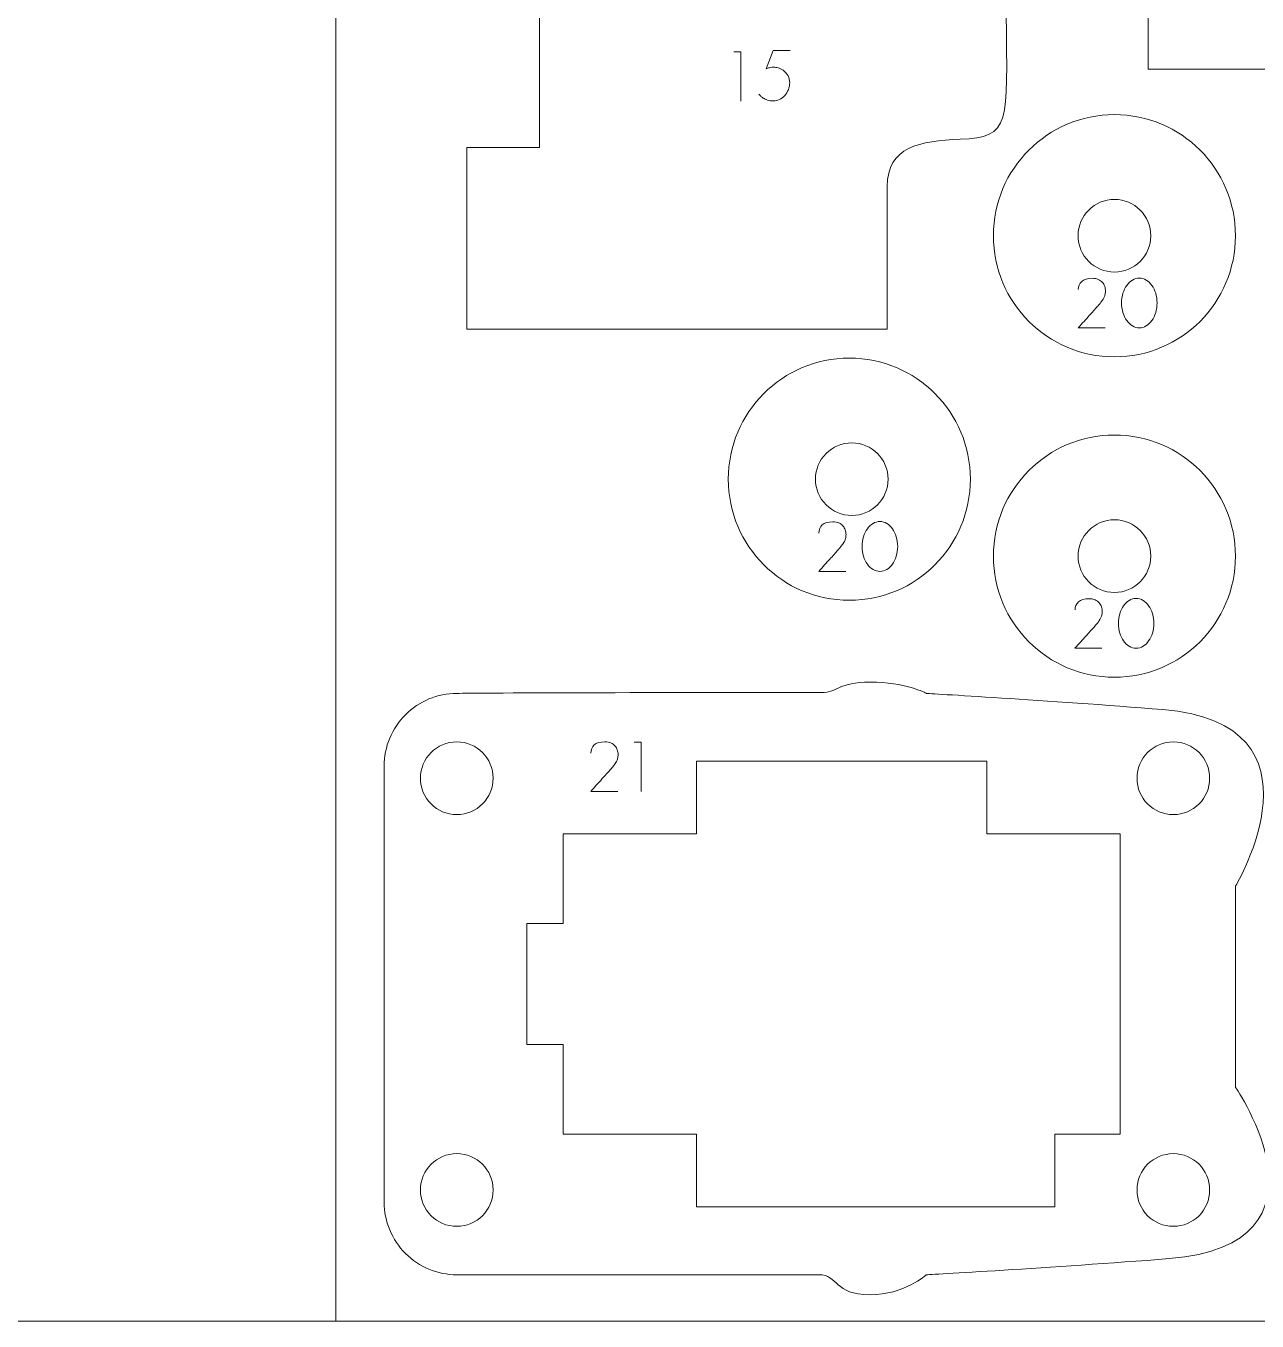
# Model space of a CAD drawing. Header units: millimetres. Extents: x 1 to 3601, y 1 to 1248.
# Drawn here: x 1187.9 to 1238.8, y 1.5 to 55 of the extents above; entities that cross this region are included whole.
import ezdxf

# ---------------------------------------------------------------- set-up
doc = ezdxf.new("R2010")
doc.units = ezdxf.units.MM
doc.layers.get('0').update_dxf_attribs({"lineweight": 5})
for name, color, linetype, lineweight in [('MARCATGE', 1, 'Continuous', 5), ('NO IMPRES', 5, 'Continuous', 5), ('TALL 1', 4, 'Continuous', 5)]:
    doc.layers.add(name, color=color, linetype=linetype, lineweight=lineweight)

msp = doc.modelspace()

# ---------------------------------------------------------------- linework, layer by layer
for points, knots in [([(1280.65, 85.376), (1280.65, 85.376), (1280.624, 85.38), (1280.624, 85.38), (1280.624, 85.38), (1280.624, 85.38), (1280.624, 101.867), (1280.624, 101.867), (1280.624, 101.867), (1280.624, 101.867), (1280.598, 101.867), (1280.598, 101.867), (1280.598, 101.867), (1280.598, 101.867), (1279.298, 101.867), (1279.298, 101.867), (1279.298, 101.867), (1279.298, 101.867), (1279.298, 104.867), (1279.298, 104.867), (1279.298, 104.867), (1279.298, 104.867), (1266.298, 104.867), (1266.298, 104.867), (1266.298, 104.867), (1266.298, 104.867), (1266.298, 101.867), (1266.298, 101.867), (1266.298, 101.867), (1266.298, 101.867), (1247.298, 101.867), (1247.298, 101.867), (1247.298, 101.867), (1247.298, 101.867), (1247.298, 104.867), (1247.298, 104.867), (1247.298, 104.867), (1247.298, 104.867), (1242.298, 104.867), (1242.298, 104.867), (1242.298, 104.867), (1242.298, 104.867), (1242.298, 101.867), (1242.298, 101.867), (1242.298, 101.867), (1242.298, 101.867), (1239.298, 101.867), (1239.298, 101.867), (1239.298, 101.867), (1239.298, 101.867), (1239.298, 104.867), (1239.298, 104.867), (1239.298, 104.867), (1239.298, 104.867), (1234.298, 104.867), (1234.298, 104.867), (1234.298, 104.867), (1234.298, 104.867), (1234.298, 101.867), (1234.298, 101.867), (1234.298, 101.867), (1234.298, 101.867), (1232.998, 101.867), (1232.998, 101.867), (1232.998, 101.867), (1232.998, 101.867), (1232.998, 78.367), (1232.998, 78.367), (1232.998, 78.367), (1232.998, 78.367), (1242.899, 78.367), (1242.899, 78.367), (1242.899, 78.367), (1242.899, 78.367), (1242.899, 75.367), (1242.899, 75.367), (1242.899, 75.367), (1242.899, 75.367), (1232.998, 75.367), (1232.998, 75.367), (1232.998, 75.367), (1232.998, 75.367), (1232.998, 56.167), (1232.998, 56.167), (1232.998, 56.167), (1232.998, 56.167), (1234.298, 56.167), (1234.298, 56.167), (1234.298, 56.167), (1234.298, 56.167), (1234.298, 53.167), (1234.298, 53.167), (1234.298, 53.167), (1234.298, 53.167), (1249.298, 53.167), (1249.298, 53.167), (1249.298, 53.167), (1249.298, 53.167), (1249.298, 56.167), (1249.298, 56.167), (1249.298, 56.167), (1249.298, 56.167), (1269.298, 56.167), (1269.298, 56.167), (1269.298, 56.167), (1269.298, 56.167), (1269.298, 53.167), (1269.298, 53.167), (1269.298, 53.167), (1269.298, 53.167), (1279.298, 53.167), (1279.298, 53.167), (1279.298, 53.167), (1279.298, 53.167), (1279.298, 56.167), (1279.298, 56.167), (1279.298, 56.167), (1279.298, 56.167), (1280.598, 56.167), (1280.598, 56.167), (1280.598, 56.167), (1280.598, 56.167), (1280.598, 75.367), (1280.598, 75.367), (1280.598, 75.367), (1280.598, 75.367), (1278.129, 75.367), (1278.129, 75.367), (1278.129, 75.367), (1278.129, 75.367), (1278.129, 78.367), (1278.129, 78.367), (1278.129, 78.367), (1278.129, 78.367), (1280.624, 78.367), (1280.624, 78.367), (1280.624, 78.367), (1280.624, 78.367), (1280.624, 82.08), (1280.624, 82.08), (1280.624, 82.08), (1280.624, 82.08), (1280.65, 82.076), (1280.65, 82.076), (1280.65, 82.076), (1280.65, 82.076), (1283.95, 82.076), (1283.95, 82.076), (1283.95, 82.076), (1283.95, 82.076), (1283.95, 85.376), (1283.95, 85.376), (1283.95, 85.376), (1283.95, 85.376), (1280.65, 85.376), (1280.65, 85.376)], [0, 0, 0, 0, 0.025, 0.025, 0.025, 0.025, 0.05, 0.05, 0.05, 0.05, 0.075, 0.075, 0.075, 0.075, 0.1, 0.1, 0.1, 0.1, 0.125, 0.125, 0.125, 0.125, 0.15, 0.15, 0.15, 0.15, 0.175, 0.175, 0.175, 0.175, 0.2, 0.2, 0.2, 0.2, 0.225, 0.225, 0.225, 0.225, 0.25, 0.25, 0.25, 0.25, 0.275, 0.275, 0.275, 0.275, 0.3, 0.3, 0.3, 0.3, 0.325, 0.325, 0.325, 0.325, 0.35, 0.35, 0.35, 0.35, 0.375, 0.375, 0.375, 0.375, 0.4, 0.4, 0.4, 0.4, 0.425, 0.425, 0.425, 0.425, 0.45, 0.45, 0.45, 0.45, 0.475, 0.475, 0.475, 0.475, 0.5, 0.5, 0.5, 0.5, 0.525, 0.525, 0.525, 0.525, 0.55, 0.55, 0.55, 0.55, 0.575, 0.575, 0.575, 0.575, 0.6, 0.6, 0.6, 0.6, 0.625, 0.625, 0.625, 0.625, 0.65, 0.65, 0.65, 0.65, 0.675, 0.675, 0.675, 0.675, 0.7, 0.7, 0.7, 0.7, 0.725, 0.725, 0.725, 0.725, 0.75, 0.75, 0.75, 0.75, 0.775, 0.775, 0.775, 0.775, 0.8, 0.8, 0.8, 0.8, 0.825, 0.825, 0.825, 0.825, 0.85, 0.85, 0.85, 0.85, 0.875, 0.875, 0.875, 0.875, 0.9, 0.9, 0.9, 0.9, 0.925, 0.925, 0.925, 0.925, 0.95, 0.95, 0.95, 0.95, 1, 1, 1, 1]), ([(1231.457, 60.81), (1231.457, 60.81), (1231.413, 60.81), (1231.413, 60.81), (1231.413, 60.81), (1231.413, 60.81), (1228.413, 60.81), (1228.413, 60.81), (1228.413, 60.81), (1228.413, 60.81), (1228.457, 60.81), (1228.457, 60.81), (1228.457, 60.81), (1228.457, 60.81), (1228.457, 66.94), (1228.457, 66.94), (1228.457, 66.94), (1228.457, 66.94), (1224.457, 66.94), (1224.457, 66.94), (1224.457, 66.94), (1224.457, 66.94), (1224.457, 65.69), (1224.457, 65.69), (1224.457, 65.69), (1224.457, 65.69), (1221.957, 65.69), (1221.957, 65.69), (1221.957, 65.69), (1221.957, 65.69), (1221.957, 66.94), (1221.957, 66.94), (1221.957, 66.94), (1221.957, 66.94), (1219.457, 66.94), (1219.457, 66.94), (1219.457, 66.94), (1219.457, 66.94), (1219.457, 69.94), (1219.457, 69.94), (1219.457, 69.94), (1219.457, 69.94), (1221.957, 69.94), (1221.957, 69.94), (1221.957, 69.94), (1221.957, 69.94), (1221.957, 71.19), (1221.957, 71.19), (1221.957, 71.19), (1221.957, 71.19), (1224.457, 71.19), (1224.457, 71.19), (1224.457, 71.19), (1224.457, 71.19), (1224.457, 69.94), (1224.457, 69.94), (1224.457, 69.94), (1224.457, 69.94), (1228.457, 69.94), (1228.457, 69.94), (1228.457, 69.94), (1228.457, 69.94), (1228.457, 94.437), (1228.457, 94.437), (1228.457, 94.437), (1228.457, 94.437), (1231.457, 94.437), (1231.457, 94.437), (1231.457, 94.437), (1231.457, 94.437), (1231.457, 102.437), (1231.457, 102.437), (1231.457, 102.437), (1231.457, 102.437), (1206.157, 102.437), (1206.157, 102.437), (1206.157, 102.437), (1206.157, 102.437), (1206.157, 97.437), (1206.157, 97.437), (1206.157, 97.437), (1206.157, 97.437), (1209.157, 97.437), (1209.157, 97.437), (1209.157, 97.437), (1209.157, 97.437), (1209.157, 81.937), (1209.157, 81.937), (1209.157, 81.937), (1209.157, 81.937), (1213.157, 81.937), (1213.157, 81.937), (1213.157, 81.937), (1213.157, 81.937), (1213.157, 83.187), (1213.157, 83.187), (1213.157, 83.187), (1213.157, 83.187), (1215.657, 83.187), (1215.657, 83.187), (1215.657, 83.187), (1215.657, 83.187), (1215.657, 81.937), (1215.657, 81.937), (1215.657, 81.937), (1215.657, 81.937), (1218.157, 81.937), (1218.157, 81.937), (1218.157, 81.937), (1218.157, 81.937), (1218.157, 78.937), (1218.157, 78.937), (1218.157, 78.937), (1218.157, 78.937), (1215.657, 78.937), (1215.657, 78.937), (1215.657, 78.937), (1215.657, 78.937), (1215.657, 77.687), (1215.657, 77.687), (1215.657, 77.687), (1215.657, 77.687), (1213.157, 77.687), (1213.157, 77.687), (1213.157, 77.687), (1213.157, 77.687), (1213.157, 78.937), (1213.157, 78.937), (1213.157, 78.937), (1213.157, 78.937), (1209.157, 78.937), (1209.157, 78.937), (1209.157, 78.937), (1209.157, 78.937), (1209.157, 49.937), (1209.157, 49.937), (1209.157, 49.937), (1209.157, 49.937), (1206.157, 49.937), (1206.157, 49.937), (1206.157, 49.937), (1206.157, 49.937), (1206.157, 42.437), (1206.157, 42.437), (1206.157, 42.437), (1206.157, 42.437), (1223.522, 42.437), (1223.522, 42.437), (1223.522, 42.437), (1223.522, 42.437), (1223.522, 48.316), (1223.522, 48.316), (1223.522, 48.316), (1223.522, 49.976), (1224.879, 50.212), (1226.541, 50.277), (1226.541, 50.277), (1228.653, 50.359), (1228.484, 50.915), (1228.434, 55.437), (1228.434, 55.437), (1229.327, 55.437), (1230.374, 55.437), (1231.457, 55.437), (1231.457, 55.437), (1231.457, 55.437), (1231.457, 60.81), (1231.457, 60.81)], [0, 0, 0, 0, 0.023256, 0.023256, 0.023256, 0.023256, 0.046512, 0.046512, 0.046512, 0.046512, 0.069767, 0.069767, 0.069767, 0.069767, 0.093023, 0.093023, 0.093023, 0.093023, 0.116279, 0.116279, 0.116279, 0.116279, 0.139535, 0.139535, 0.139535, 0.139535, 0.162791, 0.162791, 0.162791, 0.162791, 0.186047, 0.186047, 0.186047, 0.186047, 0.209302, 0.209302, 0.209302, 0.209302, 0.232558, 0.232558, 0.232558, 0.232558, 0.255814, 0.255814, 0.255814, 0.255814, 0.27907, 0.27907, 0.27907, 0.27907, 0.302326, 0.302326, 0.302326, 0.302326, 0.325581, 0.325581, 0.325581, 0.325581, 0.348837, 0.348837, 0.348837, 0.348837, 0.372093, 0.372093, 0.372093, 0.372093, 0.395349, 0.395349, 0.395349, 0.395349, 0.418605, 0.418605, 0.418605, 0.418605, 0.44186, 0.44186, 0.44186, 0.44186, 0.465116, 0.465116, 0.465116, 0.465116, 0.488372, 0.488372, 0.488372, 0.488372, 0.511628, 0.511628, 0.511628, 0.511628, 0.534884, 0.534884, 0.534884, 0.534884, 0.55814, 0.55814, 0.55814, 0.55814, 0.581395, 0.581395, 0.581395, 0.581395, 0.604651, 0.604651, 0.604651, 0.604651, 0.627907, 0.627907, 0.627907, 0.627907, 0.651163, 0.651163, 0.651163, 0.651163, 0.674419, 0.674419, 0.674419, 0.674419, 0.697674, 0.697674, 0.697674, 0.697674, 0.72093, 0.72093, 0.72093, 0.72093, 0.744186, 0.744186, 0.744186, 0.744186, 0.767442, 0.767442, 0.767442, 0.767442, 0.790698, 0.790698, 0.790698, 0.790698, 0.813953, 0.813953, 0.813953, 0.813953, 0.837209, 0.837209, 0.837209, 0.837209, 0.860465, 0.860465, 0.860465, 0.860465, 0.883721, 0.883721, 0.883721, 0.883721, 0.906977, 0.906977, 0.906977, 0.906977, 0.930233, 0.930233, 0.930233, 0.930233, 0.953488, 0.953488, 0.953488, 0.953488, 1, 1, 1, 1]), ([(1227.909, 46.295), (1227.909, 49.056), (1230.147, 51.295), (1232.909, 51.295), (1232.909, 51.295), (1235.67, 51.295), (1237.909, 49.056), (1237.909, 46.295), (1237.909, 46.295), (1237.909, 43.533), (1235.67, 41.295), (1232.909, 41.295), (1232.909, 41.295), (1230.147, 41.295), (1227.909, 43.533), (1227.909, 46.295)], [0, 0, 0, 0, 0.2, 0.2, 0.2, 0.2, 0.4, 0.4, 0.4, 0.4, 0.6, 0.6, 0.6, 0.6, 1, 1, 1, 1]), ([(1216.959, 36.243), (1216.959, 39.004), (1219.197, 41.243), (1221.959, 41.243), (1221.959, 41.243), (1224.72, 41.243), (1226.959, 39.004), (1226.959, 36.243), (1226.959, 36.243), (1226.959, 33.481), (1224.72, 31.243), (1221.959, 31.243), (1221.959, 31.243), (1219.197, 31.243), (1216.959, 33.481), (1216.959, 36.243)], [0, 0, 0, 0, 0.2, 0.2, 0.2, 0.2, 0.4, 0.4, 0.4, 0.4, 0.6, 0.6, 0.6, 0.6, 1, 1, 1, 1]), ([(1227.909, 33.066), (1227.909, 35.827), (1230.147, 38.066), (1232.909, 38.066), (1232.909, 38.066), (1235.67, 38.066), (1237.909, 35.827), (1237.909, 33.066), (1237.909, 33.066), (1237.909, 30.304), (1235.67, 28.066), (1232.909, 28.066), (1232.909, 28.066), (1230.147, 28.066), (1227.909, 30.304), (1227.909, 33.066)], [0, 0, 0, 0, 0.2, 0.2, 0.2, 0.2, 0.4, 0.4, 0.4, 0.4, 0.6, 0.6, 0.6, 0.6, 1, 1, 1, 1]), ([(1202.742, 6.396), (1202.742, 6.396), (1202.742, 24.396), (1202.742, 24.396), (1202.742, 24.396), (1202.742, 25.192), (1203.058, 25.955), (1203.621, 26.518), (1203.621, 26.518), (1204.183, 27.08), (1204.946, 27.396), (1205.742, 27.396), (1205.742, 27.396), (1205.729, 27.417), (1215.066, 27.441), (1220.79, 27.432), (1220.79, 27.432), (1221.537, 27.431), (1221.476, 27.868), (1222.821, 27.868), (1222.821, 27.868), (1224.232, 27.868), (1225.133, 27.411), (1225.142, 27.396), (1225.142, 27.396), (1225.142, 27.396), (1230.184, 27.113), (1234.907, 26.731), (1234.907, 26.731), (1241.943, 26.162), (1237.916, 19.452), (1237.916, 19.452), (1237.916, 19.452), (1237.916, 19.452), (1237.916, 11.133), (1237.916, 11.133), (1237.916, 11.133), (1237.916, 11.133), (1242.391, 4.631), (1235.168, 4.062), (1235.168, 4.062), (1230.318, 3.679), (1225.142, 3.396), (1225.142, 3.396), (1225.142, 3.396), (1225.142, 3.396), (1224.214, 2.568), (1222.821, 2.568), (1222.821, 2.568), (1221.31, 2.568), (1221.502, 3.396), (1220.701, 3.396), (1220.701, 3.396), (1214.975, 3.396), (1205.742, 3.396), (1205.742, 3.396), (1205.742, 3.396), (1204.946, 3.396), (1204.183, 3.712), (1203.621, 4.275), (1203.621, 4.275), (1203.058, 4.838), (1202.742, 5.601), (1202.742, 6.396)], [0, 0, 0, 0, 0.058824, 0.058824, 0.058824, 0.058824, 0.117647, 0.117647, 0.117647, 0.117647, 0.176471, 0.176471, 0.176471, 0.176471, 0.235294, 0.235294, 0.235294, 0.235294, 0.294118, 0.294118, 0.294118, 0.294118, 0.352941, 0.352941, 0.352941, 0.352941, 0.411765, 0.411765, 0.411765, 0.411765, 0.470588, 0.470588, 0.470588, 0.470588, 0.529412, 0.529412, 0.529412, 0.529412, 0.588235, 0.588235, 0.588235, 0.588235, 0.647059, 0.647059, 0.647059, 0.647059, 0.705882, 0.705882, 0.705882, 0.705882, 0.764706, 0.764706, 0.764706, 0.764706, 0.823529, 0.823529, 0.823529, 0.823529, 0.882353, 0.882353, 0.882353, 0.882353, 1, 1, 1, 1])]:
    msp.add_open_spline(points, degree=3, knots=knots)
at = {"layer": 'MARCATGE'}
for points, knots in [([(1217.472, 53.887), (1217.472, 53.887), (1217.182, 53.887), (1217.182, 53.887), (1217.182, 53.887), (1217.182, 53.887), (1217.472, 53.887), (1217.472, 53.887), (1217.472, 53.887), (1217.472, 53.887), (1217.472, 51.855), (1217.472, 51.855), (1217.472, 51.855), (1217.472, 51.855), (1217.472, 53.887), (1217.472, 53.887)], [0, 0, 0, 0, 0.2, 0.2, 0.2, 0.2, 0.4, 0.4, 0.4, 0.4, 0.6, 0.6, 0.6, 0.6, 1, 1, 1, 1]), ([(1218.22, 52.134), (1218.232, 52.121), (1218.252, 52.1), (1218.282, 52.071), (1218.282, 52.071), (1218.313, 52.042), (1218.352, 52.011), (1218.4, 51.98), (1218.4, 51.98), (1218.448, 51.949), (1218.505, 51.922), (1218.573, 51.897), (1218.573, 51.897), (1218.641, 51.873), (1218.72, 51.86), (1218.81, 51.858), (1218.81, 51.858), (1218.9, 51.858), (1218.987, 51.877), (1219.068, 51.917), (1219.068, 51.917), (1219.15, 51.956), (1219.223, 52.011), (1219.287, 52.081), (1219.287, 52.081), (1219.351, 52.15), (1219.402, 52.231), (1219.44, 52.323), (1219.44, 52.323), (1219.477, 52.416), (1219.496, 52.513), (1219.496, 52.617), (1219.496, 52.617), (1219.496, 52.72), (1219.474, 52.812), (1219.43, 52.891), (1219.43, 52.891), (1219.385, 52.97), (1219.331, 53.036), (1219.267, 53.09), (1219.267, 53.09), (1219.203, 53.143), (1219.136, 53.183), (1219.064, 53.21), (1219.064, 53.21), (1218.993, 53.236), (1218.93, 53.249), (1218.875, 53.249), (1218.875, 53.249), (1218.841, 53.255), (1218.805, 53.256), (1218.768, 53.252), (1218.768, 53.252), (1218.736, 53.248), (1218.698, 53.241), (1218.655, 53.232), (1218.655, 53.232), (1218.612, 53.223), (1218.567, 53.208), (1218.522, 53.187), (1218.522, 53.187), (1218.522, 53.187), (1218.805, 53.938), (1218.805, 53.938), (1218.805, 53.938), (1218.805, 53.938), (1219.516, 53.938), (1219.516, 53.938), (1219.516, 53.938), (1219.516, 53.938), (1218.805, 53.938), (1218.805, 53.938), (1218.805, 53.938), (1218.805, 53.938), (1218.522, 53.187), (1218.522, 53.187), (1218.522, 53.187), (1218.567, 53.208), (1218.612, 53.223), (1218.655, 53.232), (1218.655, 53.232), (1218.698, 53.241), (1218.736, 53.248), (1218.768, 53.252), (1218.768, 53.252), (1218.805, 53.256), (1218.841, 53.255), (1218.875, 53.249), (1218.875, 53.249), (1218.93, 53.249), (1218.993, 53.236), (1219.064, 53.21), (1219.064, 53.21), (1219.136, 53.183), (1219.203, 53.143), (1219.267, 53.09), (1219.267, 53.09), (1219.331, 53.036), (1219.385, 52.97), (1219.43, 52.891), (1219.43, 52.891), (1219.474, 52.812), (1219.496, 52.72), (1219.496, 52.617), (1219.496, 52.617), (1219.496, 52.513), (1219.477, 52.416), (1219.44, 52.323), (1219.44, 52.323), (1219.402, 52.231), (1219.351, 52.15), (1219.287, 52.081), (1219.287, 52.081), (1219.223, 52.011), (1219.15, 51.956), (1219.068, 51.917), (1219.068, 51.917), (1218.987, 51.877), (1218.9, 51.858), (1218.81, 51.858), (1218.81, 51.858), (1218.72, 51.86), (1218.641, 51.873), (1218.573, 51.897), (1218.573, 51.897), (1218.505, 51.922), (1218.448, 51.949), (1218.4, 51.98), (1218.4, 51.98), (1218.352, 52.011), (1218.313, 52.042), (1218.282, 52.071), (1218.282, 52.071), (1218.252, 52.1), (1218.232, 52.121), (1218.22, 52.134)], [0, 0, 0, 0, 0.028571, 0.028571, 0.028571, 0.028571, 0.057143, 0.057143, 0.057143, 0.057143, 0.085714, 0.085714, 0.085714, 0.085714, 0.114286, 0.114286, 0.114286, 0.114286, 0.142857, 0.142857, 0.142857, 0.142857, 0.171429, 0.171429, 0.171429, 0.171429, 0.2, 0.2, 0.2, 0.2, 0.228571, 0.228571, 0.228571, 0.228571, 0.257143, 0.257143, 0.257143, 0.257143, 0.285714, 0.285714, 0.285714, 0.285714, 0.314286, 0.314286, 0.314286, 0.314286, 0.342857, 0.342857, 0.342857, 0.342857, 0.371429, 0.371429, 0.371429, 0.371429, 0.4, 0.4, 0.4, 0.4, 0.428571, 0.428571, 0.428571, 0.428571, 0.457143, 0.457143, 0.457143, 0.457143, 0.485714, 0.485714, 0.485714, 0.485714, 0.514286, 0.514286, 0.514286, 0.514286, 0.542857, 0.542857, 0.542857, 0.542857, 0.571429, 0.571429, 0.571429, 0.571429, 0.6, 0.6, 0.6, 0.6, 0.628571, 0.628571, 0.628571, 0.628571, 0.657143, 0.657143, 0.657143, 0.657143, 0.685714, 0.685714, 0.685714, 0.685714, 0.714286, 0.714286, 0.714286, 0.714286, 0.742857, 0.742857, 0.742857, 0.742857, 0.771429, 0.771429, 0.771429, 0.771429, 0.8, 0.8, 0.8, 0.8, 0.828571, 0.828571, 0.828571, 0.828571, 0.857143, 0.857143, 0.857143, 0.857143, 0.885714, 0.885714, 0.885714, 0.885714, 0.914286, 0.914286, 0.914286, 0.914286, 0.942857, 0.942857, 0.942857, 0.942857, 1, 1, 1, 1]), ([(1231.411, 42.491), (1231.58, 42.679), (1231.734, 42.849), (1231.871, 43.001), (1231.871, 43.001), (1231.929, 43.065), (1231.987, 43.129), (1232.045, 43.193), (1232.045, 43.193), (1232.102, 43.257), (1232.154, 43.316), (1232.2, 43.368), (1232.2, 43.368), (1232.246, 43.421), (1232.285, 43.466), (1232.316, 43.502), (1232.316, 43.502), (1232.347, 43.539), (1232.365, 43.562), (1232.371, 43.572), (1232.371, 43.572), (1232.382, 43.59), (1232.397, 43.612), (1232.416, 43.638), (1232.416, 43.638), (1232.435, 43.663), (1232.453, 43.693), (1232.471, 43.728), (1232.471, 43.728), (1232.489, 43.763), (1232.504, 43.804), (1232.517, 43.851), (1232.517, 43.851), (1232.531, 43.898), (1232.537, 43.953), (1232.537, 44.015), (1232.537, 44.015), (1232.537, 44.077), (1232.527, 44.139), (1232.506, 44.201), (1232.506, 44.201), (1232.485, 44.263), (1232.453, 44.319), (1232.41, 44.369), (1232.41, 44.369), (1232.367, 44.419), (1232.311, 44.459), (1232.242, 44.49), (1232.242, 44.49), (1232.174, 44.521), (1232.09, 44.537), (1231.993, 44.537), (1231.993, 44.537), (1231.795, 44.535), (1231.65, 44.492), (1231.556, 44.407), (1231.556, 44.407), (1231.463, 44.322), (1231.417, 44.21), (1231.417, 44.071), (1231.417, 44.071), (1231.417, 44.21), (1231.463, 44.322), (1231.556, 44.407), (1231.556, 44.407), (1231.65, 44.492), (1231.795, 44.535), (1231.993, 44.537), (1231.993, 44.537), (1232.09, 44.537), (1232.174, 44.521), (1232.242, 44.49), (1232.242, 44.49), (1232.311, 44.459), (1232.367, 44.419), (1232.41, 44.369), (1232.41, 44.369), (1232.453, 44.319), (1232.485, 44.263), (1232.506, 44.201), (1232.506, 44.201), (1232.527, 44.139), (1232.537, 44.077), (1232.537, 44.015), (1232.537, 44.015), (1232.537, 43.953), (1232.531, 43.898), (1232.517, 43.851), (1232.517, 43.851), (1232.504, 43.804), (1232.489, 43.763), (1232.471, 43.728), (1232.471, 43.728), (1232.453, 43.693), (1232.435, 43.663), (1232.416, 43.638), (1232.416, 43.638), (1232.397, 43.612), (1232.382, 43.59), (1232.371, 43.572), (1232.371, 43.572), (1232.365, 43.562), (1232.347, 43.539), (1232.316, 43.502), (1232.316, 43.502), (1232.285, 43.466), (1232.246, 43.421), (1232.2, 43.368), (1232.2, 43.368), (1232.154, 43.316), (1232.102, 43.257), (1232.045, 43.193), (1232.045, 43.193), (1231.987, 43.129), (1231.929, 43.065), (1231.871, 43.001), (1231.871, 43.001), (1231.734, 42.849), (1231.58, 42.679), (1231.411, 42.491), (1231.411, 42.491), (1231.411, 42.491), (1232.523, 42.491), (1232.523, 42.491), (1232.523, 42.491), (1232.523, 42.491), (1231.411, 42.491), (1231.411, 42.491)], [0, 0, 0, 0, 0.030303, 0.030303, 0.030303, 0.030303, 0.060606, 0.060606, 0.060606, 0.060606, 0.090909, 0.090909, 0.090909, 0.090909, 0.121212, 0.121212, 0.121212, 0.121212, 0.151515, 0.151515, 0.151515, 0.151515, 0.181818, 0.181818, 0.181818, 0.181818, 0.212121, 0.212121, 0.212121, 0.212121, 0.242424, 0.242424, 0.242424, 0.242424, 0.272727, 0.272727, 0.272727, 0.272727, 0.30303, 0.30303, 0.30303, 0.30303, 0.333333, 0.333333, 0.333333, 0.333333, 0.363636, 0.363636, 0.363636, 0.363636, 0.393939, 0.393939, 0.393939, 0.393939, 0.424242, 0.424242, 0.424242, 0.424242, 0.454545, 0.454545, 0.454545, 0.454545, 0.484848, 0.484848, 0.484848, 0.484848, 0.515152, 0.515152, 0.515152, 0.515152, 0.545455, 0.545455, 0.545455, 0.545455, 0.575758, 0.575758, 0.575758, 0.575758, 0.606061, 0.606061, 0.606061, 0.606061, 0.636364, 0.636364, 0.636364, 0.636364, 0.666667, 0.666667, 0.666667, 0.666667, 0.69697, 0.69697, 0.69697, 0.69697, 0.727273, 0.727273, 0.727273, 0.727273, 0.757576, 0.757576, 0.757576, 0.757576, 0.787879, 0.787879, 0.787879, 0.787879, 0.818182, 0.818182, 0.818182, 0.818182, 0.848485, 0.848485, 0.848485, 0.848485, 0.878788, 0.878788, 0.878788, 0.878788, 0.909091, 0.909091, 0.909091, 0.909091, 0.939394, 0.939394, 0.939394, 0.939394, 1, 1, 1, 1]), ([(1233.937, 42.491), (1233.835, 42.491), (1233.74, 42.517), (1233.652, 42.571), (1233.652, 42.571), (1233.563, 42.625), (1233.486, 42.698), (1233.419, 42.791), (1233.419, 42.791), (1233.352, 42.884), (1233.3, 42.993), (1233.261, 43.119), (1233.261, 43.119), (1233.222, 43.244), (1233.203, 43.377), (1233.203, 43.518), (1233.203, 43.518), (1233.203, 43.659), (1233.222, 43.792), (1233.261, 43.917), (1233.261, 43.917), (1233.3, 44.042), (1233.352, 44.152), (1233.419, 44.245), (1233.419, 44.245), (1233.486, 44.338), (1233.563, 44.412), (1233.652, 44.466), (1233.652, 44.466), (1233.74, 44.521), (1233.835, 44.548), (1233.937, 44.548), (1233.937, 44.548), (1234.039, 44.548), (1234.134, 44.521), (1234.222, 44.466), (1234.222, 44.466), (1234.31, 44.412), (1234.388, 44.338), (1234.455, 44.245), (1234.455, 44.245), (1234.522, 44.152), (1234.574, 44.042), (1234.613, 43.917), (1234.613, 43.917), (1234.651, 43.792), (1234.671, 43.659), (1234.671, 43.518), (1234.671, 43.518), (1234.671, 43.377), (1234.651, 43.244), (1234.613, 43.119), (1234.613, 43.119), (1234.574, 42.993), (1234.522, 42.884), (1234.455, 42.791), (1234.455, 42.791), (1234.388, 42.698), (1234.31, 42.625), (1234.222, 42.571), (1234.222, 42.571), (1234.134, 42.517), (1234.039, 42.491), (1233.937, 42.491)], [0, 0, 0, 0, 0.058824, 0.058824, 0.058824, 0.058824, 0.117647, 0.117647, 0.117647, 0.117647, 0.176471, 0.176471, 0.176471, 0.176471, 0.235294, 0.235294, 0.235294, 0.235294, 0.294118, 0.294118, 0.294118, 0.294118, 0.352941, 0.352941, 0.352941, 0.352941, 0.411765, 0.411765, 0.411765, 0.411765, 0.470588, 0.470588, 0.470588, 0.470588, 0.529412, 0.529412, 0.529412, 0.529412, 0.588235, 0.588235, 0.588235, 0.588235, 0.647059, 0.647059, 0.647059, 0.647059, 0.705882, 0.705882, 0.705882, 0.705882, 0.764706, 0.764706, 0.764706, 0.764706, 0.823529, 0.823529, 0.823529, 0.823529, 0.882353, 0.882353, 0.882353, 0.882353, 1, 1, 1, 1]), ([(1220.695, 32.436), (1220.865, 32.625), (1221.018, 32.795), (1221.155, 32.947), (1221.155, 32.947), (1221.214, 33.011), (1221.272, 33.075), (1221.329, 33.139), (1221.329, 33.139), (1221.386, 33.203), (1221.438, 33.261), (1221.484, 33.314), (1221.484, 33.314), (1221.53, 33.367), (1221.569, 33.412), (1221.6, 33.448), (1221.6, 33.448), (1221.631, 33.485), (1221.649, 33.508), (1221.655, 33.517), (1221.655, 33.517), (1221.666, 33.536), (1221.681, 33.558), (1221.7, 33.584), (1221.7, 33.584), (1221.719, 33.609), (1221.737, 33.639), (1221.755, 33.674), (1221.755, 33.674), (1221.773, 33.709), (1221.789, 33.75), (1221.802, 33.797), (1221.802, 33.797), (1221.815, 33.844), (1221.821, 33.898), (1221.821, 33.96), (1221.821, 33.96), (1221.821, 34.023), (1221.811, 34.085), (1221.79, 34.147), (1221.79, 34.147), (1221.77, 34.209), (1221.738, 34.265), (1221.694, 34.315), (1221.694, 34.315), (1221.651, 34.364), (1221.595, 34.405), (1221.527, 34.436), (1221.527, 34.436), (1221.458, 34.467), (1221.375, 34.483), (1221.277, 34.483), (1221.277, 34.483), (1221.079, 34.481), (1220.934, 34.437), (1220.841, 34.353), (1220.841, 34.353), (1220.748, 34.268), (1220.701, 34.156), (1220.701, 34.017), (1220.701, 34.017), (1220.701, 34.156), (1220.748, 34.268), (1220.841, 34.353), (1220.841, 34.353), (1220.934, 34.437), (1221.079, 34.481), (1221.277, 34.483), (1221.277, 34.483), (1221.375, 34.483), (1221.458, 34.467), (1221.527, 34.436), (1221.527, 34.436), (1221.595, 34.405), (1221.651, 34.364), (1221.694, 34.315), (1221.694, 34.315), (1221.738, 34.265), (1221.77, 34.209), (1221.79, 34.147), (1221.79, 34.147), (1221.811, 34.085), (1221.821, 34.023), (1221.821, 33.96), (1221.821, 33.96), (1221.821, 33.898), (1221.815, 33.844), (1221.802, 33.797), (1221.802, 33.797), (1221.789, 33.75), (1221.773, 33.709), (1221.755, 33.674), (1221.755, 33.674), (1221.737, 33.639), (1221.719, 33.609), (1221.7, 33.584), (1221.7, 33.584), (1221.681, 33.558), (1221.666, 33.536), (1221.655, 33.517), (1221.655, 33.517), (1221.649, 33.508), (1221.631, 33.485), (1221.6, 33.448), (1221.6, 33.448), (1221.569, 33.412), (1221.53, 33.367), (1221.484, 33.314), (1221.484, 33.314), (1221.438, 33.261), (1221.386, 33.203), (1221.329, 33.139), (1221.329, 33.139), (1221.272, 33.075), (1221.214, 33.011), (1221.155, 32.947), (1221.155, 32.947), (1221.018, 32.795), (1220.865, 32.625), (1220.695, 32.436), (1220.695, 32.436), (1220.695, 32.436), (1221.807, 32.436), (1221.807, 32.436), (1221.807, 32.436), (1221.807, 32.436), (1220.695, 32.436), (1220.695, 32.436)], [0, 0, 0, 0, 0.030303, 0.030303, 0.030303, 0.030303, 0.060606, 0.060606, 0.060606, 0.060606, 0.090909, 0.090909, 0.090909, 0.090909, 0.121212, 0.121212, 0.121212, 0.121212, 0.151515, 0.151515, 0.151515, 0.151515, 0.181818, 0.181818, 0.181818, 0.181818, 0.212121, 0.212121, 0.212121, 0.212121, 0.242424, 0.242424, 0.242424, 0.242424, 0.272727, 0.272727, 0.272727, 0.272727, 0.30303, 0.30303, 0.30303, 0.30303, 0.333333, 0.333333, 0.333333, 0.333333, 0.363636, 0.363636, 0.363636, 0.363636, 0.393939, 0.393939, 0.393939, 0.393939, 0.424242, 0.424242, 0.424242, 0.424242, 0.454545, 0.454545, 0.454545, 0.454545, 0.484848, 0.484848, 0.484848, 0.484848, 0.515152, 0.515152, 0.515152, 0.515152, 0.545455, 0.545455, 0.545455, 0.545455, 0.575758, 0.575758, 0.575758, 0.575758, 0.606061, 0.606061, 0.606061, 0.606061, 0.636364, 0.636364, 0.636364, 0.636364, 0.666667, 0.666667, 0.666667, 0.666667, 0.69697, 0.69697, 0.69697, 0.69697, 0.727273, 0.727273, 0.727273, 0.727273, 0.757576, 0.757576, 0.757576, 0.757576, 0.787879, 0.787879, 0.787879, 0.787879, 0.818182, 0.818182, 0.818182, 0.818182, 0.848485, 0.848485, 0.848485, 0.848485, 0.878788, 0.878788, 0.878788, 0.878788, 0.909091, 0.909091, 0.909091, 0.909091, 0.939394, 0.939394, 0.939394, 0.939394, 1, 1, 1, 1]), ([(1223.221, 32.436), (1223.12, 32.436), (1223.025, 32.463), (1222.936, 32.517), (1222.936, 32.517), (1222.848, 32.571), (1222.77, 32.644), (1222.703, 32.737), (1222.703, 32.737), (1222.637, 32.83), (1222.584, 32.939), (1222.545, 33.064), (1222.545, 33.064), (1222.507, 33.19), (1222.487, 33.323), (1222.487, 33.464), (1222.487, 33.464), (1222.487, 33.605), (1222.507, 33.738), (1222.545, 33.863), (1222.545, 33.863), (1222.584, 33.988), (1222.637, 34.097), (1222.703, 34.19), (1222.703, 34.19), (1222.77, 34.284), (1222.848, 34.357), (1222.936, 34.412), (1222.936, 34.412), (1223.025, 34.467), (1223.12, 34.494), (1223.221, 34.494), (1223.221, 34.494), (1223.323, 34.494), (1223.418, 34.467), (1223.506, 34.412), (1223.506, 34.412), (1223.595, 34.357), (1223.672, 34.284), (1223.739, 34.19), (1223.739, 34.19), (1223.806, 34.097), (1223.859, 33.988), (1223.897, 33.863), (1223.897, 33.863), (1223.936, 33.738), (1223.955, 33.605), (1223.955, 33.464), (1223.955, 33.464), (1223.955, 33.323), (1223.936, 33.19), (1223.897, 33.064), (1223.897, 33.064), (1223.859, 32.939), (1223.806, 32.83), (1223.739, 32.737), (1223.739, 32.737), (1223.672, 32.644), (1223.595, 32.571), (1223.506, 32.517), (1223.506, 32.517), (1223.418, 32.463), (1223.323, 32.436), (1223.221, 32.436)], [0, 0, 0, 0, 0.058824, 0.058824, 0.058824, 0.058824, 0.117647, 0.117647, 0.117647, 0.117647, 0.176471, 0.176471, 0.176471, 0.176471, 0.235294, 0.235294, 0.235294, 0.235294, 0.294118, 0.294118, 0.294118, 0.294118, 0.352941, 0.352941, 0.352941, 0.352941, 0.411765, 0.411765, 0.411765, 0.411765, 0.470588, 0.470588, 0.470588, 0.470588, 0.529412, 0.529412, 0.529412, 0.529412, 0.588235, 0.588235, 0.588235, 0.588235, 0.647059, 0.647059, 0.647059, 0.647059, 0.705882, 0.705882, 0.705882, 0.705882, 0.764706, 0.764706, 0.764706, 0.764706, 0.823529, 0.823529, 0.823529, 0.823529, 0.882353, 0.882353, 0.882353, 0.882353, 1, 1, 1, 1]), ([(1231.279, 29.261), (1231.448, 29.45), (1231.602, 29.62), (1231.739, 29.772), (1231.739, 29.772), (1231.797, 29.836), (1231.855, 29.9), (1231.912, 29.964), (1231.912, 29.964), (1231.97, 30.028), (1232.022, 30.086), (1232.068, 30.139), (1232.068, 30.139), (1232.114, 30.192), (1232.152, 30.237), (1232.183, 30.273), (1232.183, 30.273), (1232.214, 30.31), (1232.233, 30.333), (1232.238, 30.342), (1232.238, 30.342), (1232.25, 30.361), (1232.265, 30.383), (1232.284, 30.409), (1232.284, 30.409), (1232.302, 30.434), (1232.321, 30.464), (1232.339, 30.499), (1232.339, 30.499), (1232.356, 30.534), (1232.372, 30.575), (1232.385, 30.622), (1232.385, 30.622), (1232.398, 30.669), (1232.405, 30.723), (1232.405, 30.785), (1232.405, 30.785), (1232.405, 30.848), (1232.395, 30.91), (1232.374, 30.972), (1232.374, 30.972), (1232.353, 31.034), (1232.321, 31.09), (1232.278, 31.14), (1232.278, 31.14), (1232.235, 31.189), (1232.179, 31.23), (1232.11, 31.261), (1232.11, 31.261), (1232.041, 31.292), (1231.958, 31.308), (1231.86, 31.308), (1231.86, 31.308), (1231.663, 31.306), (1231.517, 31.262), (1231.424, 31.178), (1231.424, 31.178), (1231.331, 31.093), (1231.284, 30.981), (1231.284, 30.842), (1231.284, 30.842), (1231.284, 30.981), (1231.331, 31.093), (1231.424, 31.178), (1231.424, 31.178), (1231.517, 31.262), (1231.663, 31.306), (1231.86, 31.308), (1231.86, 31.308), (1231.958, 31.308), (1232.041, 31.292), (1232.11, 31.261), (1232.11, 31.261), (1232.179, 31.23), (1232.235, 31.189), (1232.278, 31.14), (1232.278, 31.14), (1232.321, 31.09), (1232.353, 31.034), (1232.374, 30.972), (1232.374, 30.972), (1232.395, 30.91), (1232.405, 30.848), (1232.405, 30.785), (1232.405, 30.785), (1232.405, 30.723), (1232.398, 30.669), (1232.385, 30.622), (1232.385, 30.622), (1232.372, 30.575), (1232.356, 30.534), (1232.339, 30.499), (1232.339, 30.499), (1232.321, 30.464), (1232.302, 30.434), (1232.284, 30.409), (1232.284, 30.409), (1232.265, 30.383), (1232.25, 30.361), (1232.238, 30.342), (1232.238, 30.342), (1232.233, 30.333), (1232.214, 30.31), (1232.183, 30.273), (1232.183, 30.273), (1232.152, 30.237), (1232.114, 30.192), (1232.068, 30.139), (1232.068, 30.139), (1232.022, 30.086), (1231.97, 30.028), (1231.912, 29.964), (1231.912, 29.964), (1231.855, 29.9), (1231.797, 29.836), (1231.739, 29.772), (1231.739, 29.772), (1231.602, 29.62), (1231.448, 29.45), (1231.279, 29.261), (1231.279, 29.261), (1231.279, 29.261), (1232.391, 29.261), (1232.391, 29.261), (1232.391, 29.261), (1232.391, 29.261), (1231.279, 29.261), (1231.279, 29.261)], [0, 0, 0, 0, 0.030303, 0.030303, 0.030303, 0.030303, 0.060606, 0.060606, 0.060606, 0.060606, 0.090909, 0.090909, 0.090909, 0.090909, 0.121212, 0.121212, 0.121212, 0.121212, 0.151515, 0.151515, 0.151515, 0.151515, 0.181818, 0.181818, 0.181818, 0.181818, 0.212121, 0.212121, 0.212121, 0.212121, 0.242424, 0.242424, 0.242424, 0.242424, 0.272727, 0.272727, 0.272727, 0.272727, 0.30303, 0.30303, 0.30303, 0.30303, 0.333333, 0.333333, 0.333333, 0.333333, 0.363636, 0.363636, 0.363636, 0.363636, 0.393939, 0.393939, 0.393939, 0.393939, 0.424242, 0.424242, 0.424242, 0.424242, 0.454545, 0.454545, 0.454545, 0.454545, 0.484848, 0.484848, 0.484848, 0.484848, 0.515152, 0.515152, 0.515152, 0.515152, 0.545455, 0.545455, 0.545455, 0.545455, 0.575758, 0.575758, 0.575758, 0.575758, 0.606061, 0.606061, 0.606061, 0.606061, 0.636364, 0.636364, 0.636364, 0.636364, 0.666667, 0.666667, 0.666667, 0.666667, 0.69697, 0.69697, 0.69697, 0.69697, 0.727273, 0.727273, 0.727273, 0.727273, 0.757576, 0.757576, 0.757576, 0.757576, 0.787879, 0.787879, 0.787879, 0.787879, 0.818182, 0.818182, 0.818182, 0.818182, 0.848485, 0.848485, 0.848485, 0.848485, 0.878788, 0.878788, 0.878788, 0.878788, 0.909091, 0.909091, 0.909091, 0.909091, 0.939394, 0.939394, 0.939394, 0.939394, 1, 1, 1, 1]), ([(1233.805, 29.261), (1233.703, 29.261), (1233.608, 29.288), (1233.52, 29.342), (1233.52, 29.342), (1233.431, 29.396), (1233.354, 29.469), (1233.287, 29.562), (1233.287, 29.562), (1233.22, 29.655), (1233.167, 29.764), (1233.129, 29.889), (1233.129, 29.889), (1233.09, 30.015), (1233.071, 30.148), (1233.071, 30.289), (1233.071, 30.289), (1233.071, 30.43), (1233.09, 30.563), (1233.129, 30.688), (1233.129, 30.688), (1233.167, 30.813), (1233.22, 30.922), (1233.287, 31.015), (1233.287, 31.015), (1233.354, 31.109), (1233.431, 31.182), (1233.52, 31.237), (1233.52, 31.237), (1233.608, 31.292), (1233.703, 31.319), (1233.805, 31.319), (1233.805, 31.319), (1233.906, 31.319), (1234.001, 31.292), (1234.09, 31.237), (1234.09, 31.237), (1234.178, 31.182), (1234.256, 31.109), (1234.323, 31.015), (1234.323, 31.015), (1234.389, 30.922), (1234.442, 30.813), (1234.481, 30.688), (1234.481, 30.688), (1234.519, 30.563), (1234.538, 30.43), (1234.538, 30.289), (1234.538, 30.289), (1234.538, 30.148), (1234.519, 30.015), (1234.481, 29.889), (1234.481, 29.889), (1234.442, 29.764), (1234.389, 29.655), (1234.323, 29.562), (1234.323, 29.562), (1234.256, 29.469), (1234.178, 29.396), (1234.09, 29.342), (1234.09, 29.342), (1234.001, 29.288), (1233.906, 29.261), (1233.805, 29.261)], [0, 0, 0, 0, 0.058824, 0.058824, 0.058824, 0.058824, 0.117647, 0.117647, 0.117647, 0.117647, 0.176471, 0.176471, 0.176471, 0.176471, 0.235294, 0.235294, 0.235294, 0.235294, 0.294118, 0.294118, 0.294118, 0.294118, 0.352941, 0.352941, 0.352941, 0.352941, 0.411765, 0.411765, 0.411765, 0.411765, 0.470588, 0.470588, 0.470588, 0.470588, 0.529412, 0.529412, 0.529412, 0.529412, 0.588235, 0.588235, 0.588235, 0.588235, 0.647059, 0.647059, 0.647059, 0.647059, 0.705882, 0.705882, 0.705882, 0.705882, 0.764706, 0.764706, 0.764706, 0.764706, 0.823529, 0.823529, 0.823529, 0.823529, 0.882353, 0.882353, 0.882353, 0.882353, 1, 1, 1, 1]), ([(1211.279, 23.354), (1211.448, 23.542), (1211.601, 23.712), (1211.739, 23.865), (1211.739, 23.865), (1211.797, 23.929), (1211.855, 23.993), (1211.912, 24.057), (1211.912, 24.057), (1211.97, 24.121), (1212.021, 24.179), (1212.067, 24.232), (1212.067, 24.232), (1212.113, 24.284), (1212.152, 24.329), (1212.183, 24.366), (1212.183, 24.366), (1212.214, 24.402), (1212.232, 24.425), (1212.238, 24.435), (1212.238, 24.435), (1212.249, 24.454), (1212.264, 24.476), (1212.283, 24.501), (1212.283, 24.501), (1212.302, 24.527), (1212.32, 24.557), (1212.338, 24.591), (1212.338, 24.591), (1212.356, 24.626), (1212.372, 24.667), (1212.385, 24.714), (1212.385, 24.714), (1212.398, 24.761), (1212.405, 24.816), (1212.405, 24.878), (1212.405, 24.878), (1212.405, 24.94), (1212.394, 25.002), (1212.374, 25.064), (1212.374, 25.064), (1212.353, 25.126), (1212.321, 25.182), (1212.278, 25.232), (1212.278, 25.232), (1212.234, 25.282), (1212.178, 25.322), (1212.11, 25.353), (1212.11, 25.353), (1212.041, 25.385), (1211.958, 25.4), (1211.86, 25.4), (1211.86, 25.4), (1211.662, 25.398), (1211.517, 25.355), (1211.424, 25.27), (1211.424, 25.27), (1211.331, 25.186), (1211.284, 25.074), (1211.284, 24.934), (1211.284, 24.934), (1211.284, 25.074), (1211.331, 25.186), (1211.424, 25.27), (1211.424, 25.27), (1211.517, 25.355), (1211.662, 25.398), (1211.86, 25.4), (1211.86, 25.4), (1211.958, 25.4), (1212.041, 25.385), (1212.11, 25.353), (1212.11, 25.353), (1212.178, 25.322), (1212.234, 25.282), (1212.278, 25.232), (1212.278, 25.232), (1212.321, 25.182), (1212.353, 25.126), (1212.374, 25.064), (1212.374, 25.064), (1212.394, 25.002), (1212.405, 24.94), (1212.405, 24.878), (1212.405, 24.878), (1212.405, 24.816), (1212.398, 24.761), (1212.385, 24.714), (1212.385, 24.714), (1212.372, 24.667), (1212.356, 24.626), (1212.338, 24.591), (1212.338, 24.591), (1212.32, 24.557), (1212.302, 24.527), (1212.283, 24.501), (1212.283, 24.501), (1212.264, 24.476), (1212.249, 24.454), (1212.238, 24.435), (1212.238, 24.435), (1212.232, 24.425), (1212.214, 24.402), (1212.183, 24.366), (1212.183, 24.366), (1212.152, 24.329), (1212.113, 24.284), (1212.067, 24.232), (1212.067, 24.232), (1212.021, 24.179), (1211.97, 24.121), (1211.912, 24.057), (1211.912, 24.057), (1211.855, 23.993), (1211.797, 23.929), (1211.739, 23.865), (1211.739, 23.865), (1211.601, 23.712), (1211.448, 23.542), (1211.279, 23.354), (1211.279, 23.354), (1211.279, 23.354), (1212.39, 23.354), (1212.39, 23.354), (1212.39, 23.354), (1212.39, 23.354), (1211.279, 23.354), (1211.279, 23.354)], [0, 0, 0, 0, 0.030303, 0.030303, 0.030303, 0.030303, 0.060606, 0.060606, 0.060606, 0.060606, 0.090909, 0.090909, 0.090909, 0.090909, 0.121212, 0.121212, 0.121212, 0.121212, 0.151515, 0.151515, 0.151515, 0.151515, 0.181818, 0.181818, 0.181818, 0.181818, 0.212121, 0.212121, 0.212121, 0.212121, 0.242424, 0.242424, 0.242424, 0.242424, 0.272727, 0.272727, 0.272727, 0.272727, 0.30303, 0.30303, 0.30303, 0.30303, 0.333333, 0.333333, 0.333333, 0.333333, 0.363636, 0.363636, 0.363636, 0.363636, 0.393939, 0.393939, 0.393939, 0.393939, 0.424242, 0.424242, 0.424242, 0.424242, 0.454545, 0.454545, 0.454545, 0.454545, 0.484848, 0.484848, 0.484848, 0.484848, 0.515152, 0.515152, 0.515152, 0.515152, 0.545455, 0.545455, 0.545455, 0.545455, 0.575758, 0.575758, 0.575758, 0.575758, 0.606061, 0.606061, 0.606061, 0.606061, 0.636364, 0.636364, 0.636364, 0.636364, 0.666667, 0.666667, 0.666667, 0.666667, 0.69697, 0.69697, 0.69697, 0.69697, 0.727273, 0.727273, 0.727273, 0.727273, 0.757576, 0.757576, 0.757576, 0.757576, 0.787879, 0.787879, 0.787879, 0.787879, 0.818182, 0.818182, 0.818182, 0.818182, 0.848485, 0.848485, 0.848485, 0.848485, 0.878788, 0.878788, 0.878788, 0.878788, 0.909091, 0.909091, 0.909091, 0.909091, 0.939394, 0.939394, 0.939394, 0.939394, 1, 1, 1, 1]), ([(1213.361, 25.386), (1213.361, 25.386), (1213.071, 25.386), (1213.071, 25.386), (1213.071, 25.386), (1213.071, 25.386), (1213.361, 25.386), (1213.361, 25.386), (1213.361, 25.386), (1213.361, 25.386), (1213.361, 23.354), (1213.361, 23.354), (1213.361, 23.354), (1213.361, 23.354), (1213.361, 25.386), (1213.361, 25.386)], [0, 0, 0, 0, 0.2, 0.2, 0.2, 0.2, 0.4, 0.4, 0.4, 0.4, 0.6, 0.6, 0.6, 0.6, 1, 1, 1, 1])]:
    msp.add_open_spline(points, degree=3, knots=knots, dxfattribs=at)
at = {"layer": 'NO IMPRES'}
msp.add_lwpolyline([(600.741, 1.483), (600.741, 301.483), (1200.741, 301.483), (1200.741, 1.483)], close=True, dxfattribs=at)
at = {"layer": 'NO IMPRES', "lineweight": 5}
msp.add_lwpolyline([(1200.741, 1.483), (1200.741, 301.483), (1800.741, 301.483), (1800.741, 1.483)], close=True, dxfattribs=at)
at = {"layer": 'TALL 1'}
for points, knots in [([(1232.909, 44.795), (1232.08, 44.795), (1231.409, 45.466), (1231.409, 46.295), (1231.409, 46.295), (1231.409, 47.123), (1232.08, 47.795), (1232.909, 47.795), (1232.909, 47.795), (1233.737, 47.795), (1234.409, 47.123), (1234.409, 46.295), (1234.409, 46.295), (1234.409, 45.466), (1233.737, 44.795), (1232.909, 44.795)], [0, 0, 0, 0, 0.2, 0.2, 0.2, 0.2, 0.4, 0.4, 0.4, 0.4, 0.6, 0.6, 0.6, 0.6, 1, 1, 1, 1]), ([(1222.059, 34.743), (1221.23, 34.743), (1220.559, 35.414), (1220.559, 36.243), (1220.559, 36.243), (1220.559, 37.071), (1221.23, 37.743), (1222.059, 37.743), (1222.059, 37.743), (1222.887, 37.743), (1223.559, 37.071), (1223.559, 36.243), (1223.559, 36.243), (1223.559, 35.414), (1222.887, 34.743), (1222.059, 34.743)], [0, 0, 0, 0, 0.2, 0.2, 0.2, 0.2, 0.4, 0.4, 0.4, 0.4, 0.6, 0.6, 0.6, 0.6, 1, 1, 1, 1]), ([(1232.909, 31.566), (1232.08, 31.566), (1231.409, 32.237), (1231.409, 33.066), (1231.409, 33.066), (1231.409, 33.894), (1232.08, 34.566), (1232.909, 34.566), (1232.909, 34.566), (1233.737, 34.566), (1234.409, 33.894), (1234.409, 33.066), (1234.409, 33.066), (1234.409, 32.237), (1233.737, 31.566), (1232.909, 31.566)], [0, 0, 0, 0, 0.2, 0.2, 0.2, 0.2, 0.4, 0.4, 0.4, 0.4, 0.6, 0.6, 0.6, 0.6, 1, 1, 1, 1]), ([(1207.242, 23.896), (1207.242, 23.068), (1206.57, 22.396), (1205.742, 22.396), (1205.742, 22.396), (1204.913, 22.396), (1204.242, 23.068), (1204.242, 23.896), (1204.242, 23.896), (1204.242, 24.725), (1204.913, 25.396), (1205.742, 25.396), (1205.742, 25.396), (1206.57, 25.396), (1207.242, 24.725), (1207.242, 23.896)], [0, 0, 0, 0, 0.2, 0.2, 0.2, 0.2, 0.4, 0.4, 0.4, 0.4, 0.6, 0.6, 0.6, 0.6, 1, 1, 1, 1]), ([(1236.842, 23.896), (1236.842, 23.068), (1236.17, 22.396), (1235.342, 22.396), (1235.342, 22.396), (1234.513, 22.396), (1233.842, 23.068), (1233.842, 23.896), (1233.842, 23.896), (1233.842, 24.725), (1234.513, 25.396), (1235.342, 25.396), (1235.342, 25.396), (1236.17, 25.396), (1236.842, 24.725), (1236.842, 23.896)], [0, 0, 0, 0, 0.2, 0.2, 0.2, 0.2, 0.4, 0.4, 0.4, 0.4, 0.6, 0.6, 0.6, 0.6, 1, 1, 1, 1]), ([(1208.642, 12.896), (1208.642, 12.896), (1210.142, 12.896), (1210.142, 12.896), (1210.142, 12.896), (1210.142, 12.896), (1210.142, 9.196), (1210.142, 9.196), (1210.142, 9.196), (1210.142, 9.196), (1215.642, 9.196), (1215.642, 9.196), (1215.642, 9.196), (1215.642, 9.196), (1215.642, 6.196), (1215.642, 6.196), (1215.642, 6.196), (1215.642, 6.196), (1230.442, 6.196), (1230.442, 6.196), (1230.442, 6.196), (1230.442, 6.196), (1230.442, 9.196), (1230.442, 9.196), (1230.442, 9.196), (1230.442, 9.196), (1233.142, 9.196), (1233.142, 9.196), (1233.142, 9.196), (1233.142, 9.196), (1233.142, 21.596), (1233.142, 21.596), (1233.142, 21.596), (1233.142, 21.596), (1227.642, 21.596), (1227.642, 21.596), (1227.642, 21.596), (1227.642, 21.596), (1227.642, 24.596), (1227.642, 24.596), (1227.642, 24.596), (1227.642, 24.596), (1215.642, 24.596), (1215.642, 24.596), (1215.642, 24.596), (1215.642, 24.596), (1215.642, 21.596), (1215.642, 21.596), (1215.642, 21.596), (1215.642, 21.596), (1210.142, 21.596), (1210.142, 21.596), (1210.142, 21.596), (1210.142, 21.596), (1210.142, 17.896), (1210.142, 17.896), (1210.142, 17.896), (1210.142, 17.896), (1208.642, 17.896), (1208.642, 17.896), (1208.642, 17.896), (1208.642, 17.896), (1208.642, 12.896), (1208.642, 12.896)], [0, 0, 0, 0, 0.058824, 0.058824, 0.058824, 0.058824, 0.117647, 0.117647, 0.117647, 0.117647, 0.176471, 0.176471, 0.176471, 0.176471, 0.235294, 0.235294, 0.235294, 0.235294, 0.294118, 0.294118, 0.294118, 0.294118, 0.352941, 0.352941, 0.352941, 0.352941, 0.411765, 0.411765, 0.411765, 0.411765, 0.470588, 0.470588, 0.470588, 0.470588, 0.529412, 0.529412, 0.529412, 0.529412, 0.588235, 0.588235, 0.588235, 0.588235, 0.647059, 0.647059, 0.647059, 0.647059, 0.705882, 0.705882, 0.705882, 0.705882, 0.764706, 0.764706, 0.764706, 0.764706, 0.823529, 0.823529, 0.823529, 0.823529, 0.882353, 0.882353, 0.882353, 0.882353, 1, 1, 1, 1]), ([(1207.242, 6.896), (1207.242, 6.068), (1206.57, 5.396), (1205.742, 5.396), (1205.742, 5.396), (1204.914, 5.396), (1204.242, 6.068), (1204.242, 6.896), (1204.242, 6.896), (1204.242, 7.725), (1204.914, 8.396), (1205.742, 8.396), (1205.742, 8.396), (1206.57, 8.396), (1207.242, 7.725), (1207.242, 6.896)], [0, 0, 0, 0, 0.2, 0.2, 0.2, 0.2, 0.4, 0.4, 0.4, 0.4, 0.6, 0.6, 0.6, 0.6, 1, 1, 1, 1]), ([(1236.842, 6.896), (1236.842, 6.068), (1236.17, 5.396), (1235.342, 5.396), (1235.342, 5.396), (1234.514, 5.396), (1233.842, 6.068), (1233.842, 6.896), (1233.842, 6.896), (1233.842, 7.725), (1234.514, 8.396), (1235.342, 8.396), (1235.342, 8.396), (1236.17, 8.396), (1236.842, 7.725), (1236.842, 6.896)], [0, 0, 0, 0, 0.2, 0.2, 0.2, 0.2, 0.4, 0.4, 0.4, 0.4, 0.6, 0.6, 0.6, 0.6, 1, 1, 1, 1])]:
    msp.add_open_spline(points, degree=3, knots=knots, dxfattribs=at)

doc.saveas('drawing.dxf')
